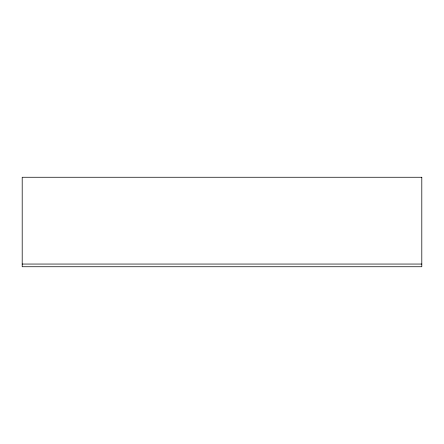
<?xml version="1.0" encoding="UTF-8"?>
<svg xmlns="http://www.w3.org/2000/svg" width="444" height="444" viewBox="0 0 444 444"><rect width="100%" height="100%" fill="white"/><g stroke="black" fill="none" stroke-linecap="round" stroke-linejoin="round"><path stroke-width="0.67" d="M22.2 264.052L421.8 264.052M421.8 177.261L22.2 177.261L22.2 266.739L421.8 266.739L421.8 177.261"/></g></svg>
